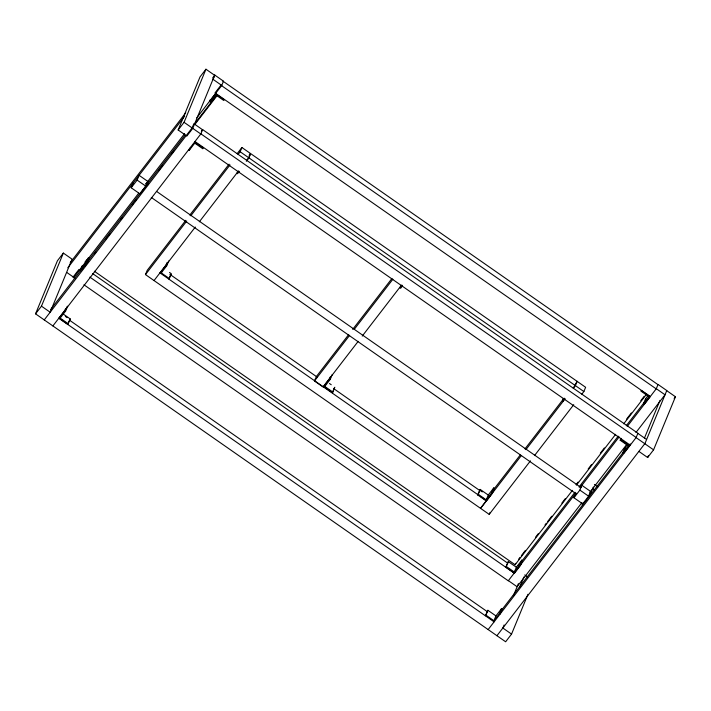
<?xml version="1.0" encoding="UTF-8"?>
<svg xmlns="http://www.w3.org/2000/svg" width="711" height="711" viewBox="0 0 711 711"><rect width="100%" height="100%" fill="white"/><g stroke="black" fill="none" stroke-linecap="round" stroke-linejoin="round"><path stroke-width="1.07" d="M527.962 594.28L511.547 634.105L505.637 641.775L35.55 313.844L57.431 260.75L63.35 253.08L72.051 259.151L50.17 312.236L41.469 306.165L63.35 253.08M82.369 265.461L80.379 270.296L86.289 262.617L88.28 257.791L89.035 258.315L87.044 263.141L86.289 262.617M63.048 313.906L70.202 318.901L67.776 324.305L58.969 318.155L64.879 310.485L65.679 308.547M68.212 323.727L60.159 318.11L65.634 311.009L67.625 306.183L66.407 307.756M67.776 324.305L70.202 318.901M131.197 187.775L137.116 180.096L139.08 175.315L147.79 181.394L145.817 186.166L139.898 193.845L131.197 187.775L133.161 182.994M178.15 129.989L200.031 76.895L205.95 69.225L214.651 75.295L192.77 128.38L186.851 136.059L178.15 129.989L184.069 122.31L205.95 69.225M221.752 85.427L223.503 81.178L214.802 75.099L213.051 79.348L221.752 85.427L196.76 117.848M188.646 149.799L189.295 150.252L190.495 147.355M209.558 101.486L215.54 93.719L224.249 99.789L223.734 100.455L215.682 94.839L210.207 101.94L209.558 101.486L210.349 99.558M638.949 451.449L647.65 457.52L653.569 449.841L636.096 437.629L637.909 433.257L202.644 129.606L200.822 133.997L184.069 122.31M480.947 496.82L486.404 500.624L480.485 508.303L145.471 274.588L147.221 270.34L185.767 220.33M170.853 274.277L168.863 279.103L169.307 278.525L161.255 272.908L162.055 270.98M160.055 272.962L165.974 265.283L167.165 262.386M161.255 272.908L166.73 265.807L168.72 260.981M169.307 278.525L171.298 273.699L169.511 272.455M238.123 154.385L240.149 151.754L241.9 147.506L250.468 153.487L248.717 157.726L246.69 160.366M246.308 161.29L248.939 157.878L250.69 153.638L585.624 387.291L583.873 391.539L581.838 394.17M314.813 380.118L315.862 377.577M330.295 376.892L329.504 378.821L323.585 386.5L332.393 392.641L332.837 392.063L324.785 386.446L325.576 384.518M324.785 386.446L330.26 379.345L332.241 374.519M332.393 392.641L334.383 387.815M332.837 392.063L334.828 387.237M402.497 285.858L400.666 288.231L400.017 287.777L400.808 285.84M488.253 495.052L493.727 487.95L494.376 488.404L492.385 493.23L486.404 500.997L477.694 494.927L480.201 489.435L488.253 495.052L486.262 499.877L478.21 494.261L480.201 489.435M486.262 499.877L491.736 492.776L493.727 487.95M521.199 455.751L480.618 508.392L489.195 514.373L489.888 512.675M564.054 399.173L563.263 401.102L562.508 400.577L563.299 398.649M577.048 381.309L573.413 388.17M577.136 381.372L575.386 385.611L573.27 388.188M485.906 615.122L487.897 610.296L495.949 615.913L493.958 620.747L485.906 615.122L485.391 615.788L487.897 610.296M516.355 567.245L521.821 560.144L522.478 560.597L520.488 565.423L514.497 573.19L505.797 567.12L508.294 561.628L516.355 567.245L514.364 572.071L506.312 566.454L508.294 561.628M94.341 271.238L515.102 564.756L515.679 563.343M499.433 613.637L501.415 608.812L502.073 609.274L500.082 614.1L499.433 613.637L493.958 620.747M514.364 572.071L519.839 564.969L521.821 560.144M513.342 595.889L518.39 583.633M504.108 624.969L502.846 628.026L511.547 634.105M519.679 587.188L523.883 576.977M582.656 503.85L573.955 497.771L575.919 492.999L508.267 580.807L83.934 284.782M579.865 490.092L581.838 485.32L590.548 491.39L588.575 496.171L579.865 490.092L573.955 497.771M593.33 487.044L590.645 493.567L582.06 504.703M500.713 611.3L628.248 445.85L620.196 440.233L620.996 438.296M627.2 444.962L624.765 448.126L622.783 452.951L623.529 453.476L629.448 445.797L630.248 443.868M643.482 403.795L648.956 396.694L640.904 391.077L641.34 390.499L650.147 396.64L644.237 404.319L643.482 403.795L645.472 398.96L647.899 395.805M644.415 438.172L659.986 400.4M644.859 443.771L666.776 390.543L658.066 384.473L656.2 388.873L220.943 85.222L215.024 92.901L650.281 396.551M647.65 457.52L648.494 455.475M653.569 449.841L675.45 396.756L666.749 390.677M70.238 262.652L185.758 112.791M212.678 77.855L214.802 75.099M67.812 267.78L184.682 116.16M35.55 313.844L41.469 306.165M84.991 262.048L86.964 259.488M138.672 193.223L73.82 277.361L66.852 272.5M145.817 183.953L184.602 133.624M87.817 259.888L89.035 258.315M50.659 309.481L185.091 135.072M82.183 269.451L83.4 267.878M84.618 266.296L85.835 264.723M94.447 253.765L95.798 252.014M105.912 238.878L107.263 237.127M108.614 235.377L109.965 233.626M120.763 219.619L122.114 217.868M132.228 204.732L133.579 202.982M134.93 201.231L136.281 199.48M147.079 185.473L148.43 183.722M158.544 170.596L159.895 168.845M161.246 167.094L162.597 165.343M171.369 153.958L174.071 150.456M194.307 124.194L216.579 95.301M44.251 319.914L192.121 127.927L193.872 123.678L202.573 129.749M194.787 124.567L217.051 95.674M201.329 131.313L202.644 129.606M52.89 325.931L200.893 133.855L636.158 437.496L488.155 629.564M189.295 150.252L194.77 143.151L202.822 148.768L203.337 148.101L194.636 142.031M189.828 215.069L229.049 164.179M237.163 153.647L241.9 147.506M145.471 274.588L186.726 221.068M190.779 215.806L230.009 164.916M249.117 155.238L250.468 153.487M154.038 280.569L195.294 227.049M199.356 221.779L238.576 170.889M238.229 171.52L236.905 173.244L237.554 173.697L239.385 171.333M316.217 376.723L348.657 334.632M352.709 329.371L391.921 278.499M349.608 335.37L314.466 380.972L323.034 386.953L358.184 341.351M354.345 329.229L392.872 279.245M362.237 336.09L401.439 285.218M400.017 287.777L402.008 285.182M477.694 494.927L478.21 494.261M493.043 490.128L494.376 488.404M493.194 490.11L520.239 455.013M524.976 448.872L563.521 398.862M562.508 400.577L564.33 398.204M525.936 449.61L565.156 398.72M489.195 514.373L530.442 460.852M534.503 455.591L573.724 404.701M505.797 567.12L506.312 566.454M518.675 559.13L520.025 557.38M521.367 555.629L525.42 550.376M535.543 537.24L538.236 533.739M544.99 524.985L546.341 523.234M547.683 521.483L551.736 516.23M561.859 503.104L565.227 498.722M576.026 484.715L578.052 482.094M588.175 468.958L591.543 464.576M600.315 453.2L604.368 447.948M626.631 419.055L631.359 412.931M640.807 400.675L644.175 396.294M515.102 564.756L572.453 490.341M576.505 485.089L615.637 434.314M623.734 423.809L646.681 394.036M518.239 565.885L519.59 564.134M520.941 562.383L574.986 492.27M579.038 487.008L618.215 436.181M626.32 425.658L644.557 401.999M580.523 487.026L581.838 485.32M579.989 487.755L619.165 436.918M627.271 426.404L656.315 388.713L665.025 394.792L635.981 432.475M620.196 440.233L620.641 439.656L629.448 445.797M581.936 502.588L517.093 586.726L508.383 580.656M589.97 492.216L626.524 444.748M495.949 615.913L501.415 608.812M500.74 610.998L502.073 609.274M674.135 398.462L675.45 396.756M496.927 635.705L644.797 443.7M222.694 80.983L657.951 384.624M645.472 398.96L646.228 399.493M240.149 151.754L248.717 157.726M248.939 157.878L583.873 391.539M637.847 433.381L646.548 439.46M194.983 141.533L630.239 445.175M624.765 448.126L625.52 448.65M594.405 484.44L597.889 486.866M592.654 488.679L594.352 490.003M145.782 183.873L147.604 185.144M156.713 191.499L581.047 487.524M137.116 180.096L145.817 186.166M151.301 197.445L576.55 494.101M329.504 378.821L330.26 379.345M165.974 265.283L166.73 265.807M491.736 492.776L492.385 493.23M329.46 383.496L331.246 384.74M479.685 490.101L482.298 491.923M169.893 274.357L317.204 377.114M333.566 388.535L479.969 490.67M159.957 272.891L479.125 495.549M519.839 564.969L520.488 565.423M524.727 574.941L527.34 576.763M92.51 273.495L507.734 563.165M80.743 270.758L78.921 269.487L73.002 277.166L74.824 278.436M89.853 277.103L514.186 573.128M64.879 310.485L65.634 311.009M65.359 316.404L67.118 317.63M69.687 320.323L487.648 611.904M58.835 318.217L494.092 621.867"/></g></svg>
